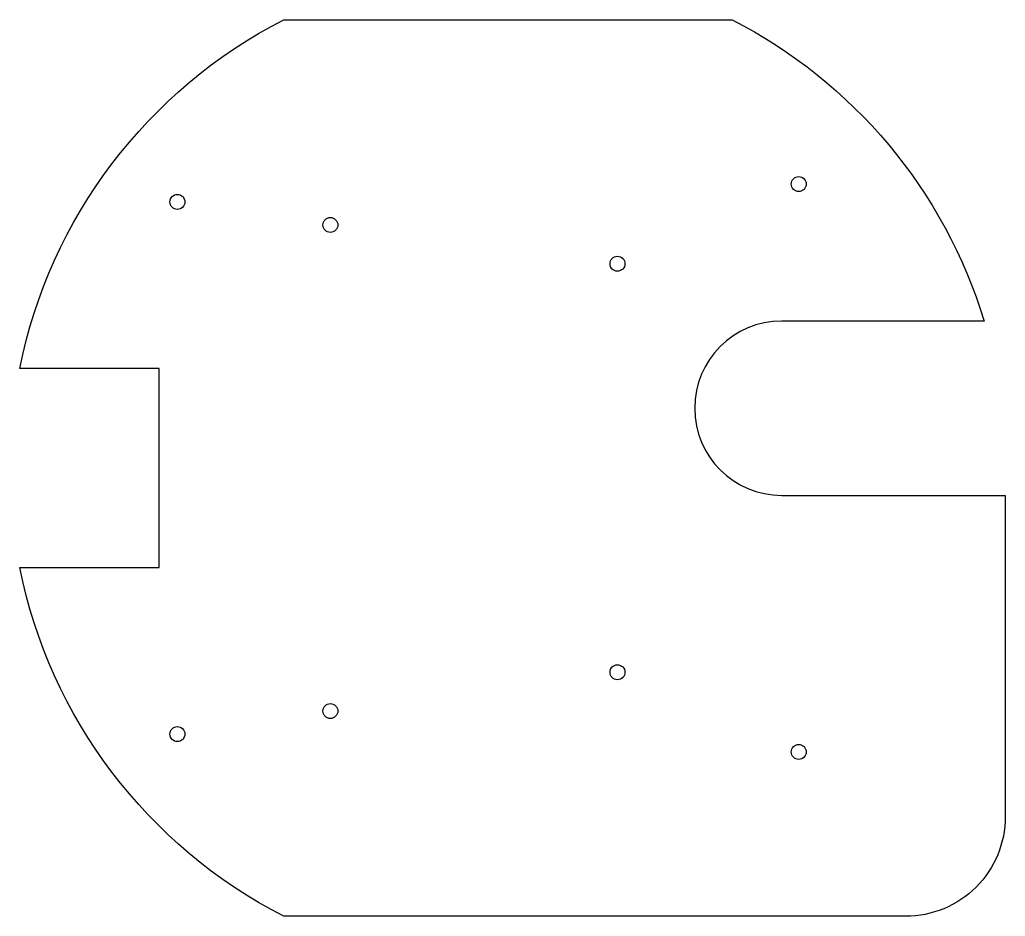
# Model space of a CAD drawing. Header units: millimetres. Extents: x -98 to 100, y -45 to 135.
import ezdxf

# ---------------------------------------------------------------- set-up
doc = ezdxf.new("R2010")
doc.units = ezdxf.units.MM
doc.layers.get('0').update_dxf_attribs({"linetype": 'CONTINUOUS'})

msp = doc.modelspace()

# ---------------------------------------------------------------- linework, layer by layer
msp.add_lwpolyline([(99.85, -25, -0.414214), (79.85, -45), (-45, -45, -0.228358), (-98, 25), (-70, 25), (-70, 65), (-98, 65, -0.228358), (-45, 135), (45, 135, -0.202999), (95.6, 74.5), (55, 74.5, 1), (55, 39.5), (99.85, 39.5)], format="xyb", close=True)
for centre in [(58.39, 102), (-66.35, 98.43), (-35.64, 93.79), (22, 86), (22, 4), (-35.64, -3.79), (-66.35, -8.43), (58.39, -12)]:
    msp.add_circle(centre, 1.5)

doc.saveas('drawing.dxf')
